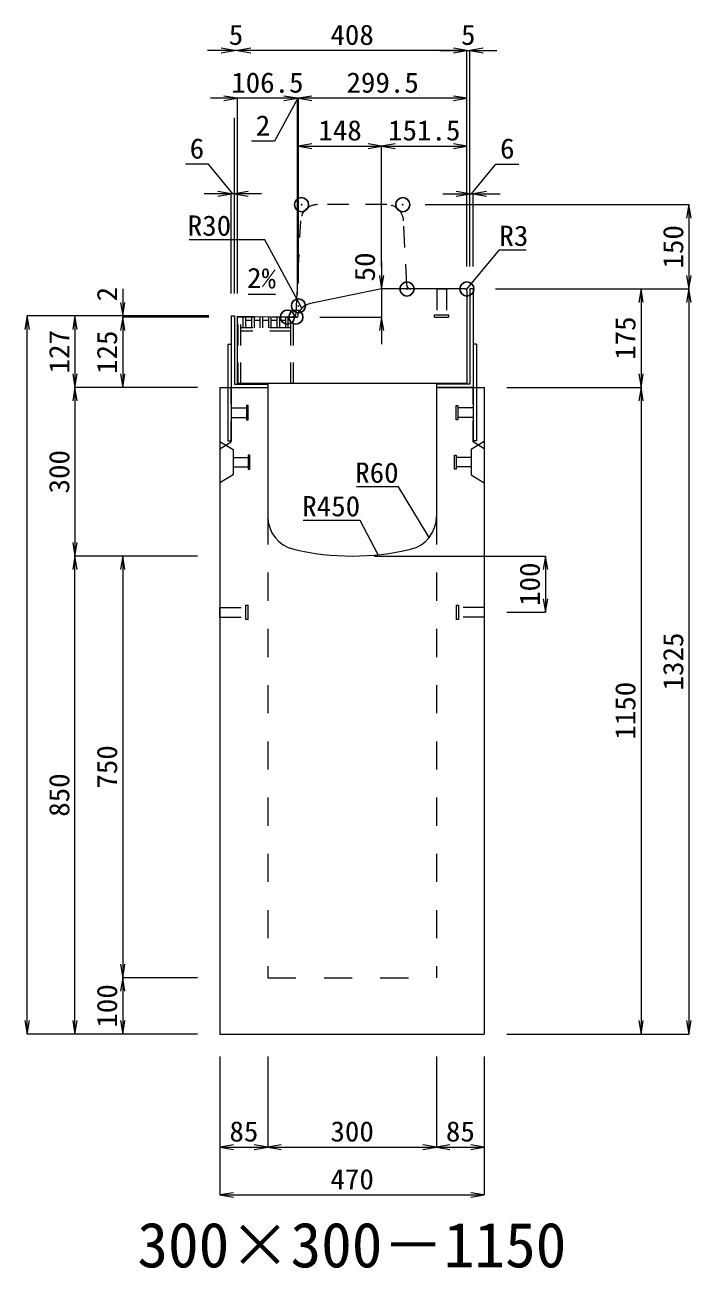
# Model space of a CAD drawing. Units: millimetres at full size. Extents: x -1809 to 57027, y -20349 to 17321.
# Drawn here: x 9318 to 10503, y -6212 to -4001 of the extents above; entities that cross this region are included whole.
import ezdxf
from ezdxf.enums import TextEntityAlignment as Align

# ---------------------------------------------------------------- set-up
doc = ezdxf.new("R2010")
doc.units = ezdxf.units.MM
doc.header["$LTSCALE"] = 50
doc.header["$PDMODE"] = 32
doc.header["$PDSIZE"] = 25
doc.linetypes.add('USER1', pattern=[2, 1, -1])
doc.linetypes.add('USER2', pattern=[1.35, 0.75, -0.6])
for name, color, linetype, lineweight in [('インサート', 3, 'USER2', 9), ('グレーチング', 7, 'USER2', 5), ('受枠', 3, 'Continuous', 5), ('寸法線', 7, 'Continuous', 13), ('引出線', 4, 'Continuous', 13), ('本体', 2, 'Continuous', 13)]:
    doc.layers.add(name, color=color, linetype=linetype, lineweight=lineweight)
doc.layers.add('作業エリア', color=11, linetype='Continuous')
doc.layers.add('文字', color=7, linetype='Continuous')
doc.styles.add('ＭＳ 明朝', font='')
doc.styles.get('ＭＳ 明朝').set_extended_font_data('MS Mincho')

# ---------------------------------------------------------------- blocks, each defined once
blk = doc.blocks.new('open_arrow')
at = {"color": 0, "linetype": 'Continuous', "lineweight": -2}
blk.add_lwpolyline([(7.5, 1.25), (0, 0), (7.5, -1.25)], dxfattribs=at)

msp = doc.modelspace()

# ---------------------------------------------------------------- linework, layer by layer
at = {"layer": 'インサート'}
for p, q in [((10050.5, -4471.05), (10050.5, -4517.05)), ((10050.5, -4471.05), (10067.5, -4471.05)), ((10067.5, -4471.05), (10067.5, -4517.05)), ((10046.5, -4521.05), (10046.5, -4517.05)), ((10046.5, -4517.05), (10071.5, -4517.05)), ((10046.5, -4521.05), (10071.5, -4521.05)), ((10071.5, -4517.05), (10071.5, -4521.05)), ((9685, -4682.55), (9712, -4682.55)), ((9685, -4682.55), (9685, -4699.55)), ((9715, -4678.55), (9712, -4678.55)), ((9712, -4678.55), (9712, -4703.55)), ((9715, -4703.55), (9715, -4678.55)), ((10085, -4678.55), (10088, -4678.55)), ((10085, -4703.55), (10085, -4678.55)), ((10088, -4678.55), (10088, -4703.55)), ((10115, -4682.55), (10088, -4682.55)), ((10115, -4682.55), (10115, -4699.55)), ((9685, -4699.55), (9712, -4699.55)), ((9712, -4703.55), (9715, -4703.55)), ((10088, -4703.55), (10085, -4703.55)), ((10115, -4699.55), (10088, -4699.55)), ((9688.2, -4770.55), (9715.2, -4770.55)), ((9688.2, -4770.55), (9688.2, -4787.55)), ((9718.2, -4766.55), (9715.2, -4766.55)), ((9715.2, -4766.55), (9715.2, -4791.55)), ((9718.2, -4791.55), (9718.2, -4766.55)), ((10081.8, -4766.55), (10084.8, -4766.55)), ((10081.8, -4791.55), (10081.8, -4766.55)), ((10084.8, -4766.55), (10084.8, -4791.55)), ((10111.8, -4770.55), (10084.8, -4770.55)), ((10111.8, -4770.55), (10111.8, -4787.55)), ((9688.2, -4787.55), (9715.2, -4787.55)), ((9715.2, -4791.55), (9718.2, -4791.55)), ((10084.8, -4791.55), (10081.8, -4791.55)), ((10111.8, -4787.55), (10084.8, -4787.55)), ((9665, -5037.55), (9711, -5037.55)), ((9665, -5054.55), (9665, -5037.55)), ((9711, -5058.55), (9711, -5033.55)), ((9711, -5033.55), (9715, -5033.55)), ((9715, -5058.55), (9715, -5033.55)), ((10085, -5033.55), (10089, -5033.55)), ((10085, -5033.55), (10085, -5058.55)), ((10089, -5033.55), (10089, -5058.55)), ((10135, -5037.55), (10089, -5037.55)), ((10135, -5037.55), (10135, -5054.55)), ((9665, -5054.55), (9711, -5054.55)), ((9715, -5058.55), (9711, -5058.55)), ((10089, -5058.55), (10085, -5058.55)), ((10135, -5054.55), (10089, -5054.55))]:
    msp.add_line(p, q, dxfattribs=at)
at = {"layer": 'グレーチング'}
for p, q in [((9697.5, -4639.05), (9697.5, -4521.05)), ((9795.5, -4521.05), (9697.5, -4521.05)), ((9702, -4639.05), (9702, -4521.05)), ((9706.5, -4540.05), (9706.5, -4521.05)), ((9711, -4540.05), (9711, -4521.05)), ((9721.6, -4527.05), (9711, -4527.05)), ((9721.6, -4540.05), (9721.6, -4521.05)), ((9726.1, -4540.05), (9726.1, -4521.05)), ((9736.7, -4527.05), (9726.1, -4527.05)), ((9736.7, -4540.05), (9736.7, -4521.05)), ((9741.2, -4540.05), (9741.2, -4521.05)), ((9751.8, -4527.05), (9741.2, -4527.05)), ((9751.8, -4540.05), (9751.8, -4521.05)), ((9756.3, -4540.05), (9756.3, -4521.05)), ((9766.9, -4527.05), (9756.3, -4527.05)), ((9766.9, -4540.05), (9766.9, -4521.05)), ((9771.4, -4540.05), (9771.4, -4521.05)), ((9782, -4527.05), (9771.4, -4527.05)), ((9782, -4540.05), (9782, -4521.05)), ((9786.5, -4540.05), (9786.5, -4521.05)), ((9791, -4639.05), (9791, -4521.05)), ((9795.5, -4639.05), (9795.5, -4521.05)), ((9791, -4540.05), (9702, -4540.05)), ((9791, -4546.05), (9702, -4546.05))]:
    msp.add_line(p, q, dxfattribs=at)
at = {"layer": '作業エリア'}
for p in [(9810, -4321.05), (9990, -4321.05), (9997.5, -4471.05), (10104, -4471.05), (9785, -4521.05), (9800, -4521.05), (9804.5, -4501.05)]:
    msp.add_point(p, dxfattribs=at)
at = {"layer": '受枠'}
for p, q in [((10109, -4471.05), (10109, -4640.05)), ((10115, -4471.05), (10109, -4471.05)), ((10115, -4471.05), (10115, -4741.05)), ((9685, -4519.05), (9685, -4741.05)), ((9685, -4519.05), (9691, -4519.05)), ((9691, -4519.05), (9691, -4640.05)), ((9679, -4569.05), (9679, -4741.05)), ((9679, -4569.05), (9685, -4569.05)), ((10121, -4569.05), (10115, -4569.05)), ((10121, -4569.05), (10121, -4741.05)), ((9691, -4640.05), (9750, -4640.05)), ((9750, -4640.05), (9750, -4646.05)), ((10050, -4640.05), (10050, -4646.05)), ((10109, -4640.05), (10050, -4640.05)), ((9685, -4646.05), (9750, -4646.05)), ((10115, -4646.05), (10050, -4646.05)), ((9679, -4741.05), (9685, -4741.05)), ((10121, -4741.05), (10115, -4741.05))]:
    msp.add_line(p, q, dxfattribs=at)
at = {"layer": '寸法線'}
for p, q in [((9744, -4046.93), (9643, -4046.93)), ((10104, -4046.93), (9696, -4046.93)), ((10056, -4046.93), (10157, -4046.93)), ((10104, -4431.03), (10104, -4046.93)), ((10104, -4431.03), (10104, -4046.93)), ((10109, -4431.03), (10109, -4046.93)), ((9802.57, -4131.93), (9648, -4131.93)), ((9696, -4479.25), (9696, -4131.93)), ((9852.5, -4131.93), (9754.57, -4131.93)), ((9803.53, -4131.93), (9761.69, -4208.3)), ((9802.57, -4481.03), (9802.57, -4131.93)), ((10104, -4131.93), (9804.5, -4131.93)), ((9804.5, -4461.03), (9804.5, -4131.93)), ((10104, -4431.03), (10104, -4131.93)), ((9691, -4479.03), (9691, -4166.91)), ((9696, -4479.25), (9696, -4176.93)), ((9696, -4479.25), (9696, -4176.93)), ((9802.57, -4481.03), (9802.57, -4178.69)), ((9804.5, -4461.03), (9804.5, -4176.93)), ((9761.69, -4208.3), (9721.28, -4208.3)), ((9804.5, -4216.93), (9952.5, -4216.93)), ((9804.5, -4461.03), (9804.5, -4216.93)), ((9952.5, -4431.03), (9952.5, -4216.93)), ((9952.5, -4216.93), (10104, -4216.93)), ((9952.5, -4431.03), (9952.5, -4216.93)), ((10104, -4431.03), (10104, -4216.93)), ((9644.67, -4249.13), (9603.44, -4249.13)), ((9688, -4301.93), (9644.67, -4249.13)), ((10112, -4301.93), (10155.33, -4249.13)), ((10155.33, -4249.13), (10196.56, -4249.13)), ((9739, -4301.93), (9637, -4301.93)), ((9685, -4479.03), (9685, -4301.93)), ((9691, -4479.03), (9691, -4301.93)), ((10061, -4301.93), (10163, -4301.93)), ((10109, -4431.03), (10109, -4301.93)), ((10115, -4431.03), (10115, -4301.93)), ((10030.02, -4321.05), (10498.78, -4321.05)), ((10498.78, -4321.05), (10498.78, -4471.05)), ((9952.5, -4423.05), (9952.5, -4569.05)), ((9492.06, -4471.05), (9492.06, -4569.05)), ((10155.02, -4471.05), (10413.78, -4471.05)), ((10155.02, -4471.05), (10498.78, -4471.05)), ((10155.02, -4471.05), (10498.78, -4471.05)), ((10413.78, -4471.05), (10413.78, -4646.05)), ((10498.78, -4471.05), (10498.78, -5796.05)), ((9322.06, -5796.05), (9322.06, -4519.05)), ((9644.98, -4519.05), (9322.06, -4519.05)), ((9407.06, -4519.05), (9407.06, -4646.05)), ((9644.98, -4519.05), (9407.06, -4519.05)), ((9644.98, -4519.05), (9492.06, -4519.05)), ((9644.98, -4521.05), (9492.06, -4521.05)), ((9492.06, -4521.05), (9492.06, -4646.05)), ((9644.98, -4521.05), (9492.06, -4521.05)), ((9842.59, -4521.05), (9952.5, -4521.05)), ((9624.98, -4646.05), (9407.06, -4646.05)), ((9407.06, -4646.05), (9407.06, -4946.05)), ((9624.98, -4646.05), (9407.06, -4646.05)), ((9624.98, -4646.05), (9492.06, -4646.05)), ((10175.02, -4646.05), (10413.78, -4646.05)), ((10175.02, -4646.05), (10413.78, -4646.05)), ((10413.78, -4646.05), (10413.78, -5796.05)), ((9624.98, -4946.05), (9407.06, -4946.05)), ((9407.06, -5796.05), (9407.06, -4946.05)), ((9624.98, -4946.05), (9407.06, -4946.05)), ((9492.06, -4946.05), (9492.06, -5696.05)), ((9624.98, -4946.05), (9492.06, -4946.05)), ((9940.02, -4946.05), (10243.78, -4946.05)), ((10243.78, -4946.05), (10243.78, -5046.05)), ((10175.02, -5046.05), (10243.78, -5046.05)), ((9624.98, -5696.05), (9492.06, -5696.05)), ((9492.06, -5696.05), (9492.06, -5796.05)), ((9624.98, -5696.05), (9492.06, -5696.05)), ((9624.98, -5796.05), (9322.06, -5796.05)), ((9624.98, -5796.05), (9407.06, -5796.05)), ((9624.98, -5796.05), (9492.06, -5796.05)), ((10175.02, -5796.05), (10413.78, -5796.05)), ((10175.02, -5796.05), (10498.78, -5796.05)), ((9665, -5836.07), (9665, -5997.21)), ((9665, -5836.07), (9665, -6082.21)), ((9750, -5836.07), (9750, -5997.21)), ((9750, -5836.07), (9750, -5997.21)), ((10050, -5836.07), (10050, -5997.21)), ((10050, -5836.07), (10050, -5997.21)), ((10135, -5836.07), (10135, -5997.21)), ((10135, -5836.07), (10135, -6082.21)), ((9665, -5997.21), (9750, -5997.21)), ((9750, -5997.21), (10050, -5997.21)), ((10050, -5997.21), (10135, -5997.21)), ((9665, -6082.21), (10135, -6082.21))]:
    msp.add_line(p, q, dxfattribs=at)
at = {"layer": '引出線'}
for points in [[(9810.6, -4505.19), (9744.87, -4383.51), (9684.87, -4383.51), (9610.2, -4383.51)], [(10103.12, -4471.93), (10161.85, -4401.57), (10209.57, -4401.57)], [(9764, -4481.04), (9715.26, -4480.06), (9764, -4481.04)], [(10037.07, -4912.74), (9982.66, -4822.84), (9907.98, -4822.84)], [(9946.44, -4943.65), (9914.22, -4882.51), (9813.21, -4882.51)]]:
    msp.add_lwpolyline(points, dxfattribs=at)
at = {"layer": '本体', "linetype": 'USER2', "lineweight": 9}
for p, q in [((9961.46, -4321.05), (9838.54, -4321.05)), ((9800.33, -4514.4), (9808.57, -4349.56)), ((9997.17, -4464.4), (9991.43, -4349.56)), ((9685, -4743.05), (9685, -4646.05)), ((10115, -4743.05), (10115, -4646.05)), ((9665, -4755.55), (9685, -4743.05)), ((10135, -4755.55), (10115, -4743.05))]:
    msp.add_line(p, q, dxfattribs=at)
at = {"layer": '本体'}
for p, q in [((9952.5, -4471.05), (9826.19, -4496.66)), ((10101, -4471.05), (9952.5, -4471.05)), ((10104, -4474.05), (10104, -4639.05)), ((9696, -4639.05), (9696, -4519.27)), ((9696, -4519.27), (9785, -4521.05)), ((9785, -4521.05), (9802.57, -4521.05)), ((10104, -4639.05), (9696, -4639.05)), ((9665, -4646.05), (9665, -5796.05)), ((9665, -4646.05), (9750, -4646.05)), ((9750, -4646.05), (9750, -4875.53)), ((10050, -4646.05), (10050, -4875.53)), ((10050, -4646.05), (10135, -4646.05)), ((10135, -4646.05), (10135, -5796.05)), ((9665, -5796.05), (10135, -5796.05))]:
    msp.add_line(p, q, dxfattribs=at)
at = {"layer": '本体', "lineweight": 9}
for p, q in [((9665, -4742.05), (9688.2, -4756.55)), ((10134.58, -4742.31), (10111.8, -4756.55)), ((9688.2, -4756.55), (9688.2, -4801.55)), ((10111.8, -4756.55), (10111.8, -4801.55)), ((9688.2, -4801.55), (9665, -4816.05)), ((10111.8, -4801.55), (10135, -4816.05))]:
    msp.add_line(p, q, dxfattribs=at)
at = {"layer": '本体', "linetype": 'USER1', "lineweight": 15}
for p, q in [((9750, -4875.53), (9750, -5696.05)), ((10050, -4875.53), (10050, -5696.05)), ((9750, -5696.05), (10050, -5696.05))]:
    msp.add_line(p, q, dxfattribs=at)
at = {"layer": '本体', "linetype": 'USER2', "lineweight": 9}
for centre, radius, start, end in [((9838.54, -4351.05), 30, 90, 177.13759), ((9961.46, -4351.05), 30, 2.86241, 90), ((10004.16, -4464.05), 7, 182.86241, 270), ((9793.34, -4514.05), 7, 270, 357.13759)]:
    msp.add_arc(centre, radius, start, end, dxfattribs=at)
at = {"layer": '本体'}
for centre, radius, start, end in [((10101, -4474.05), 3, 0, 90), ((9832.15, -4526.06), 30, 101.45875, 170.39512), ((9810, -4875.53), 60, 180, 256.65764), ((9990, -4875.53), 60, 283.34236, 0), ((9900, -4496.05), 450, 256.65764, 283.34236)]:
    msp.add_arc(centre, radius, start, end, dxfattribs=at)

# ---------------------------------------------------------------- block references
at = {"layer": '寸法線', "xscale": 3.2, "yscale": 3.2}
for p, rotation in [((9691, -4046.93), 180), ((10104, -4046.93), 180), ((10104, -4046.93), 180), ((9696, -4131.93), 180), ((9802.57, -4131.93), 180), ((9802.57, -4131.93), 180), ((10104, -4131.93), 180), ((9952.5, -4216.93), 180), ((10104, -4216.93), 180), ((9685, -4301.93), 180), ((10109, -4301.93), 180), ((10498.78, -4321.05), 270), ((9952.5, -4471.05), 90), ((10498.78, -4471.05), 90), ((10413.78, -4471.05), 270), ((10498.78, -4471.05), 270), ((9492.06, -4519.05), 90), ((9322.06, -4519.05), 270), ((9407.06, -4519.05), 270), ((9492.06, -4521.05), 270), ((9492.06, -4521.05), 270), ((9952.5, -4521.05), 270), ((9407.06, -4646.05), 90), ((9492.06, -4646.05), 90), ((10413.78, -4646.05), 90), ((9407.06, -4646.05), 270), ((10413.78, -4646.05), 270), ((9407.06, -4946.05), 90), ((9407.06, -4946.05), 270), ((9492.06, -4946.05), 270), ((10243.78, -4946.05), 270), ((10243.78, -5046.05), 90), ((9492.06, -5696.05), 90), ((9492.06, -5696.05), 270), ((9322.06, -5796.05), 90), ((9407.06, -5796.05), 90), ((9492.06, -5796.05), 90), ((10413.78, -5796.05), 90), ((10498.78, -5796.05), 90), ((9750, -5997.21), 180), ((10050, -5997.21), 180), ((10135, -5997.21), 180), ((10135, -6082.21), 180)]:
    msp.add_blockref('open_arrow', p, dxfattribs=dict(at, rotation=rotation))
for p in [(9696, -4046.93), (9696, -4046.93), (10109, -4046.93), (9804.5, -4131.93), (9804.5, -4131.93), (9804.5, -4216.93), (9952.5, -4216.93), (9691, -4301.93), (10115, -4301.93), (9665, -5997.21), (9750, -5997.21), (10050, -5997.21), (9665, -6082.21)]:
    msp.add_blockref('open_arrow', p, dxfattribs=at)
at = {"layer": '引出線'}
for p, xscale, yscale, rotation in [((9764, -4481.04), 0.0533, 0.0533, 178.9), ((10103.12, -4471.93), 0.0533, 0.0533, 50.2), ((9810.6, -4505.19), 0.0533, 0.0533, 118.4), ((10037.07, -4912.74), 0.0444, 0.0444, 121.2), ((9946.44, -4943.65), 0.0444, 0.0444, 117.8)]:
    msp.add_blockref('open_arrow', p, dxfattribs=dict(at, xscale=xscale, yscale=yscale, rotation=rotation))

# ---------------------------------------------------------------- texts
at = {"layer": '寸法線', "style": 'ＭＳ 明朝', "width": 1.05}
for s, p in [('5', (9693.5, -4018.91)), ('408', (9900, -4018.91)), ('5', (10106.5, -4018.91)), ('106.5', (9749.28, -4103.91)), ('299.5', (9954.25, -4103.91)), ('2', (9741.48, -4180.28)), ('148', (9878.5, -4188.91)), ('151.5', (10028.25, -4188.91)), ('6', (9624.05, -4221.11)), ('6', (10175.95, -4221.11)), ('85', (9707.5, -5969.19)), ('300', (9900, -5969.19)), ('85', (10092.5, -5969.19)), ('470', (9900, -6054.19))]:
    msp.add_text(s, height=36.03, dxfattribs=at).set_placement(p, align=Align.MIDDLE_CENTER)
for s, p in [('150', (10470.76, -4396.05)), ('50', (9922.5, -4431.79)), ('2', (9464.06, -4480.2)), ('175', (10385.76, -4558.55)), ('127', (9379.04, -4582.55)), ('125', (9464.04, -4583.55)), ('300', (9379.04, -4796.05)), ('100', (10215.76, -4996.05)), ('1325', (10470.76, -5133.55)), ('1150', (10385.76, -5221.05)), ('750', (9464.04, -5321.05)), ('850', (9379.04, -5371.05)), ('100', (9464.04, -5746.05))]:
    msp.add_text(s, height=36.03, rotation=90, dxfattribs=at).set_placement(p, align=Align.MIDDLE_CENTER)
at = {"layer": '引出線', "style": 'ＭＳ 明朝', "width": 1.05}
for s, p in [('R30', (9684.87, -4340.31)), ('R60', (9982.66, -4779.64)), ('R450', (9914.22, -4839.31))]:
    msp.add_text(s, height=36.03, dxfattribs=at).set_placement(p, align=Align.TOP_RIGHT)
msp.add_text('R3', height=36.03, dxfattribs=at).set_placement((10161.85, -4358.37), align=Align.TOP_LEFT)
msp.add_text('2%', height=36.03, rotation=358.854, dxfattribs=at).set_placement((9764.94, -4434.14), align=Align.TOP_RIGHT)
at = {"layer": '文字', "style": 'ＭＳ 明朝'}
msp.add_text('300×300－1150', height=80.06, dxfattribs=at).set_placement((9899.52, -6171.03), align=Align.MIDDLE_CENTER)

doc.saveas('drawing.dxf')
